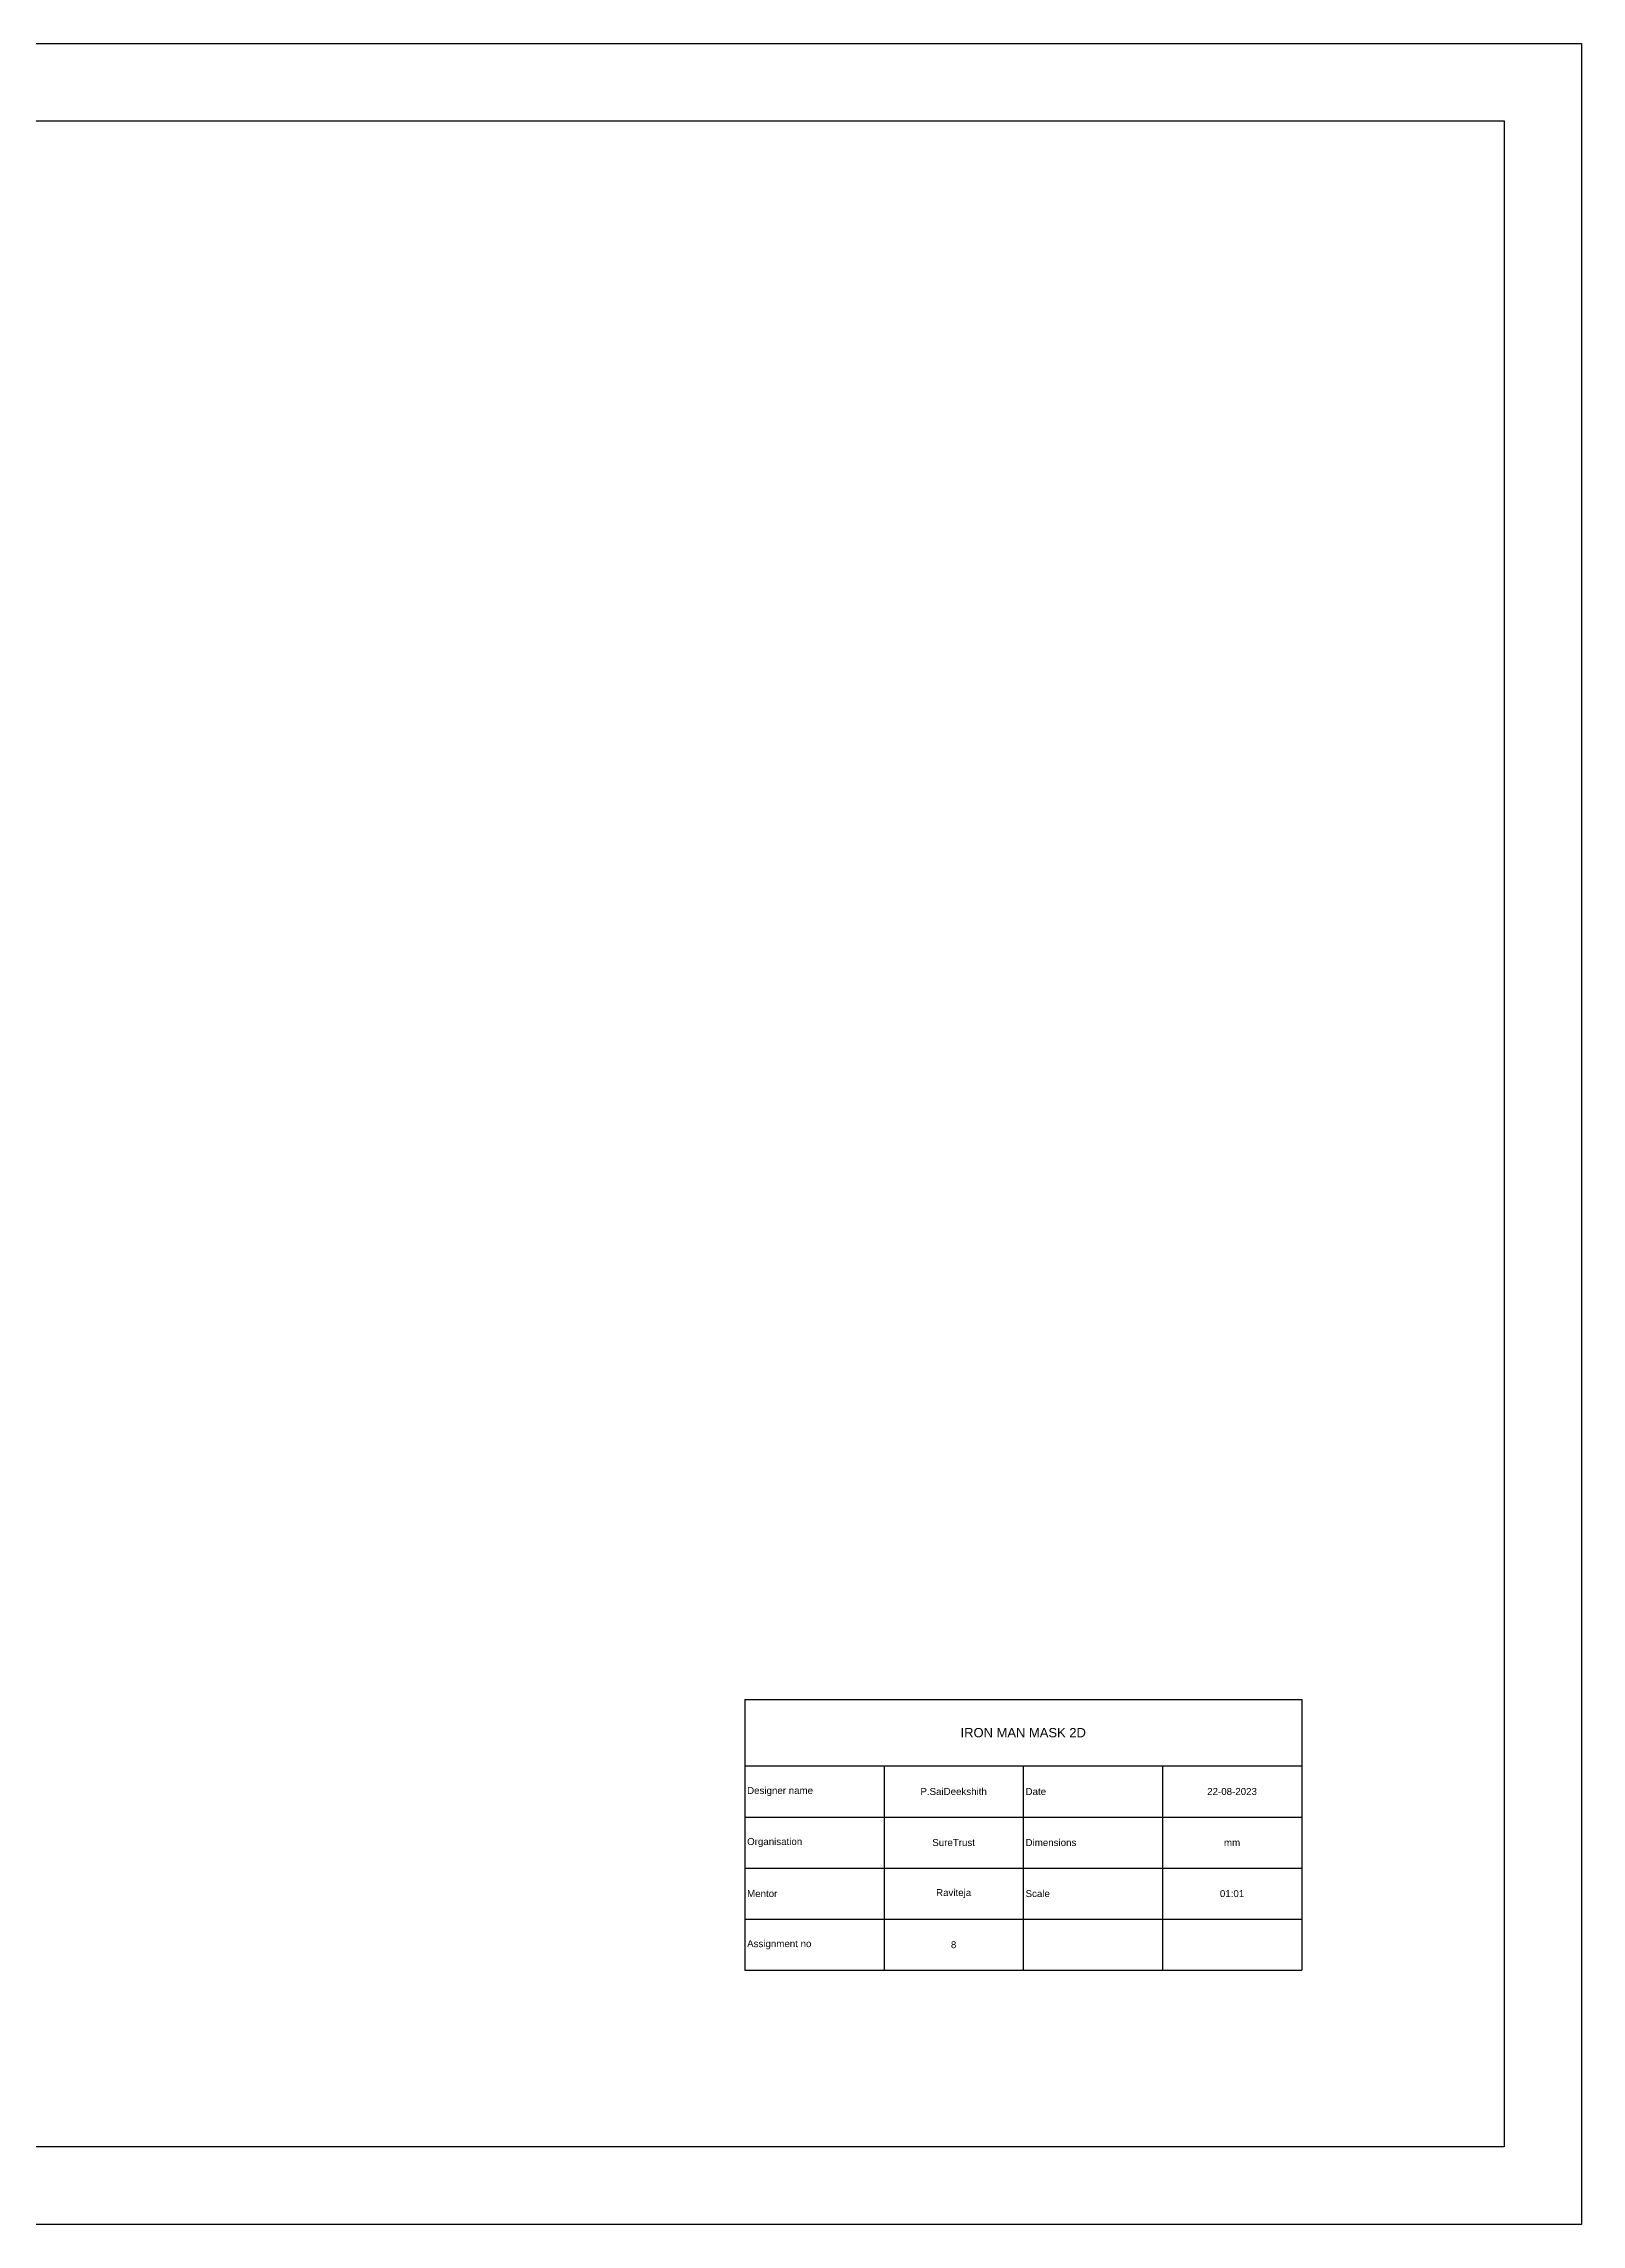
# Model space of a CAD drawing. Header units: millimetres. Extents: x 1732 to 3907, y 385 to 1794.
# Drawn here: x 2913 to 3907, y 385 to 1794 of the extents above; entities that cross this region are included whole.
import ezdxf

# ---------------------------------------------------------------- set-up
doc = ezdxf.new("R2010")
doc.units = ezdxf.units.MM
doc.styles.get("Standard").update_dxf_attribs({"font": 'arial.ttf'})

# ---------------------------------------------------------------- blocks, each defined once
blk = doc.blocks.new('*T53')
at = {"color": 0, "linetype": 'ByBlock', "lineweight": -2, "transparency": 16777216}
for p, q in [((0, 0), (360, 0)), ((0, 0), (0, -175)), ((360, 0), (360, -175)), ((0, -43), (360, -43)), ((90, -43), (90, -175)), ((180, -43), (180, -175)), ((270, -43), (270, -175)), ((0, -76), (360, -76)), ((0, -109), (360, -109)), ((0, -142), (360, -142)), ((0, -175), (360, -175))]:
    blk.add_line(p, q, dxfattribs=at)
at = {"color": 0, "transparency": 16777216}
for s, insert, char_height, width, attachment_point in [('IRON MAN MASK 2D ', (180, -21.5), 6, 357, 5), ('Designer name', (1.5, -59.5), 4.5, 87, 4), ('P.SaiDeekshith', (135, -59.5), 4.5, 87, 5), ('Date ', (181.5, -59.5), 4.5, 87, 4), ('22-08-2023', (315, -59.5), 4.5, 87, 5), ('Organisation ', (1.5, -92.5), 4.5, 87, 4), ('SureTrust', (135, -92.5), 4.5, 87, 5), ('Dimensions', (181.5, -92.5), 4.5, 87, 4), ('mm', (315, -92.5), 4.5, 87, 5), ('Mentor', (1.5, -125.5), 4.5, 87, 4), ('Raviteja', (135, -125.5), 4.5, 87, 5), ('Scale', (181.5, -125.5), 4.5, 87, 4), ('01:01', (315, -125.5), 4.5, 87, 5), ('Assignment no', (1.5, -158.5), 4.5, 87, 4), ('8', (135, -158.5), 4.5, 87, 5)]:
    blk.add_mtext(s, dxfattribs=dict(at, insert=insert, char_height=char_height, width=width, attachment_point=attachment_point))

msp = doc.modelspace()

# ---------------------------------------------------------------- linework, layer by layer
for points in [[(1732.2, 1794.4), (3906.8, 1794.4), (3906.8, 385.2), (1732.2, 385.2)], [(1782.2, 1744.4), (3856.8, 1744.4), (3856.8, 435.2), (1782.2, 435.2)]]:
    msp.add_lwpolyline(points, close=True)

# ---------------------------------------------------------------- block references
msp.add_blockref('*T53', (3366, 724.4))

doc.saveas('drawing.dxf')
